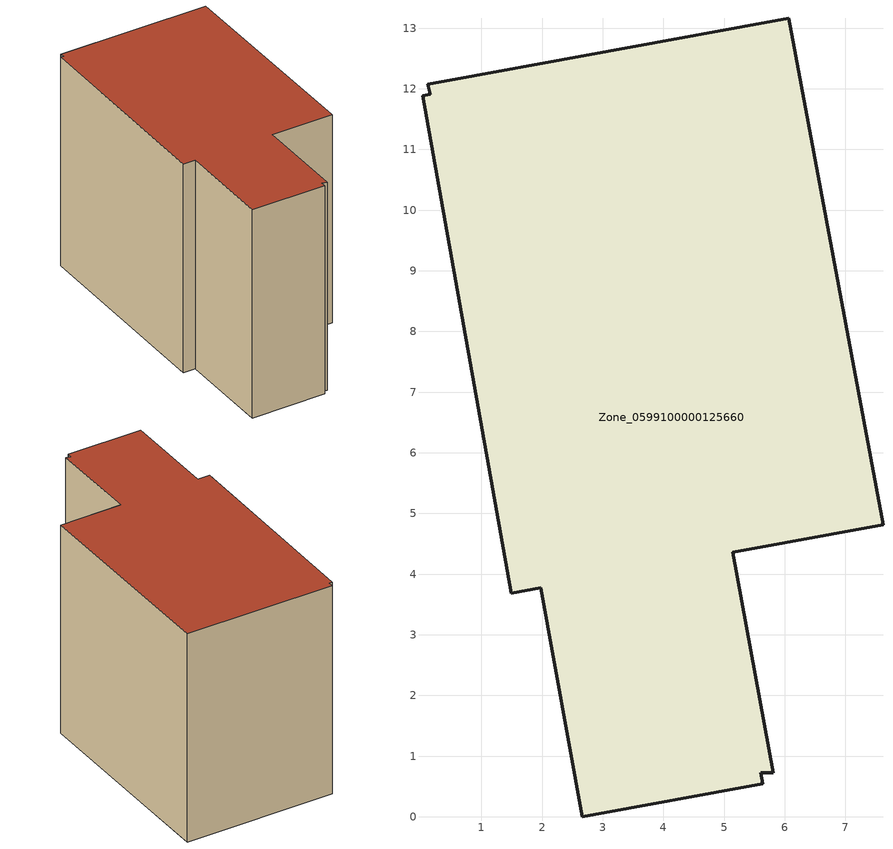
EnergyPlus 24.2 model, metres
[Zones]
Zone_0599100000125660
 floor ground (C_G): 5.64,0.54 2.67,0 1.98,3.77 1.49,3.68 0.03,11.89 0.15,11.91 0.12,12.08 6.07,13.16 7.62,4.82 5.15,4.36 5.81,0.72 5.61,0.73 z0
 wall outside (C_F): 7.62,4.82 6.07,13.16 0.12,12.08 0.15,11.91 0.03,11.89 1.49,3.68 1.98,3.77 2.67,0 5.64,0.54 5.61,0.73 5.81,0.72 5.15,4.36 7.62,4.82 z0:8.76
 roof outside (C_R): 2.67,0 5.64,0.54 5.61,0.73 5.81,0.72 5.15,4.36 7.62,4.82 6.07,13.16 0.12,12.08 0.15,11.91 0.03,11.89 1.49,3.68 1.98,3.77 z8.76
[BUILDING]
Pand.0599100000125660: North Axis=0; Terrain=City; Loads Convergence Tolerance Value=0.04; Temperature Convergence Tolerance Value=0.4; Solar Distribution=FullExterior; Maximum Number of Warmup Days=25; Minimum Number of Warmup Days=1
[Site:Location]
Rotterdam.The.Hague.AP_ZH_NLD Design_Conditions: Latitude=51.96; Longitude=4.45; Time Zone=1; Elevation=-4.5
[SITE:GROUNDTEMPERATURE:BUILDINGSURFACE]
18, 18, 18, 18, 18, 18, 18, 18, 18, 18, 18, 18
[MATERIAL] Thermal Absorptance=0.9; Solar Absorptance=0.7; Visible Absorptance=0.7
Name | Roughness | Thickness | Conductivity | Density | Specific Heat
G.TI.1946-1964 | MediumSmooth | 0.15 | 1 | 540 | 1210
F.TI.1946-1964 | Rough | 0.3 | 0.857143 | 1920 | 840
R.TI.1946-1964 | MediumRough | 0.2 | 0.277778 | 1500 | 1000
[CONSTRUCTION]
C_G: G.TI.1946-1964
C_F: F.TI.1946-1964
C_R: R.TI.1946-1964
[ZONE]
Zone_0599100000125660: Type=1; Multiplier=1; Ceiling Height=Autocalculate; Volume=Autocalculate; Floor Area=autocalculate; Part of Total Floor Area=Yes
[ZONEINFILTRATION:DESIGNFLOWRATE]
Infil_Zone_0599100000125660: Zone or ZoneList or Space or SpaceList=Zone_0599100000125660; Schedule=AlwaysOn; Design Flow Rate Calculation Method=Flow/Area; Flow Rate per Floor Area=0.003; Constant Term Coefficient=1; Temperature Term Coefficient=0; Velocity Term Coefficient=0; Velocity Squared Term Coefficient=0
[HVACTEMPLATE:ZONE:IDEALLOADSAIRSYSTEM]
Zone_0599100000125660: Maximum Heating Supply Air Temperature=50; Minimum Cooling Supply Air Temperature=13; Maximum Heating Supply Air Humidity Ratio=0.0156; Minimum Cooling Supply Air Humidity Ratio=0.0077; Heating Limit=NoLimit; Cooling Limit=NoLimit; Dehumidification Control Type=ConstantSensibleHeatRatio; Cooling Sensible Heat Ratio=0.7; Dehumidification Setpoint=60; Humidification Control Type=None; Humidification Setpoint=30; Outdoor Air Method=None; Outdoor Air Flow Rate per Person=0.00944; Outdoor Air Flow Rate per Zone Floor Area=0; Outdoor Air Flow Rate per Zone=0; Demand Controlled Ventilation Type=None; Outdoor Air Economizer Type=NoEconomizer; Heat Recovery Type=None; Sensible Heat Recovery Effectiveness=0.7; Latent Heat Recovery Effectiveness=0.65
[ZONECONTROL:THERMOSTAT]
ThermostatControl_Zone_0599100000125660: Zone or ZoneList=Zone_0599100000125660; Control Type Schedule=DualSetpointControlType; Control 1=Thermostat_Zone_0599100000125660; Temperature Difference Between Cutout And Setpoint=0
[THERMOSTATSETPOINT:DUALSETPOINT]
Thermostat_Zone_0599100000125660: Heating Setpoint Temperature Schedule=HeatingSetpoint_Zone_0599100000125660; Cooling Setpoint Temperature Schedule=CoolingSetpoint_Zone_0599100000125660
[SCHEDULE:COMPACT]
HeatingSetpoint_Zone_0599100000125660: Through: 12/31, For: AllDays, Until: 24:00, 21
CoolingSetpoint_Zone_0599100000125660: Through: 12/31, For: AllDays, Until: 24:00, 24
DualSetpointControlType: Through: 12/31, For: AllDays, Until: 24:00, 4
AlwaysOn: Through: 12/31, For: AllDays, Until: 24:00, 1
